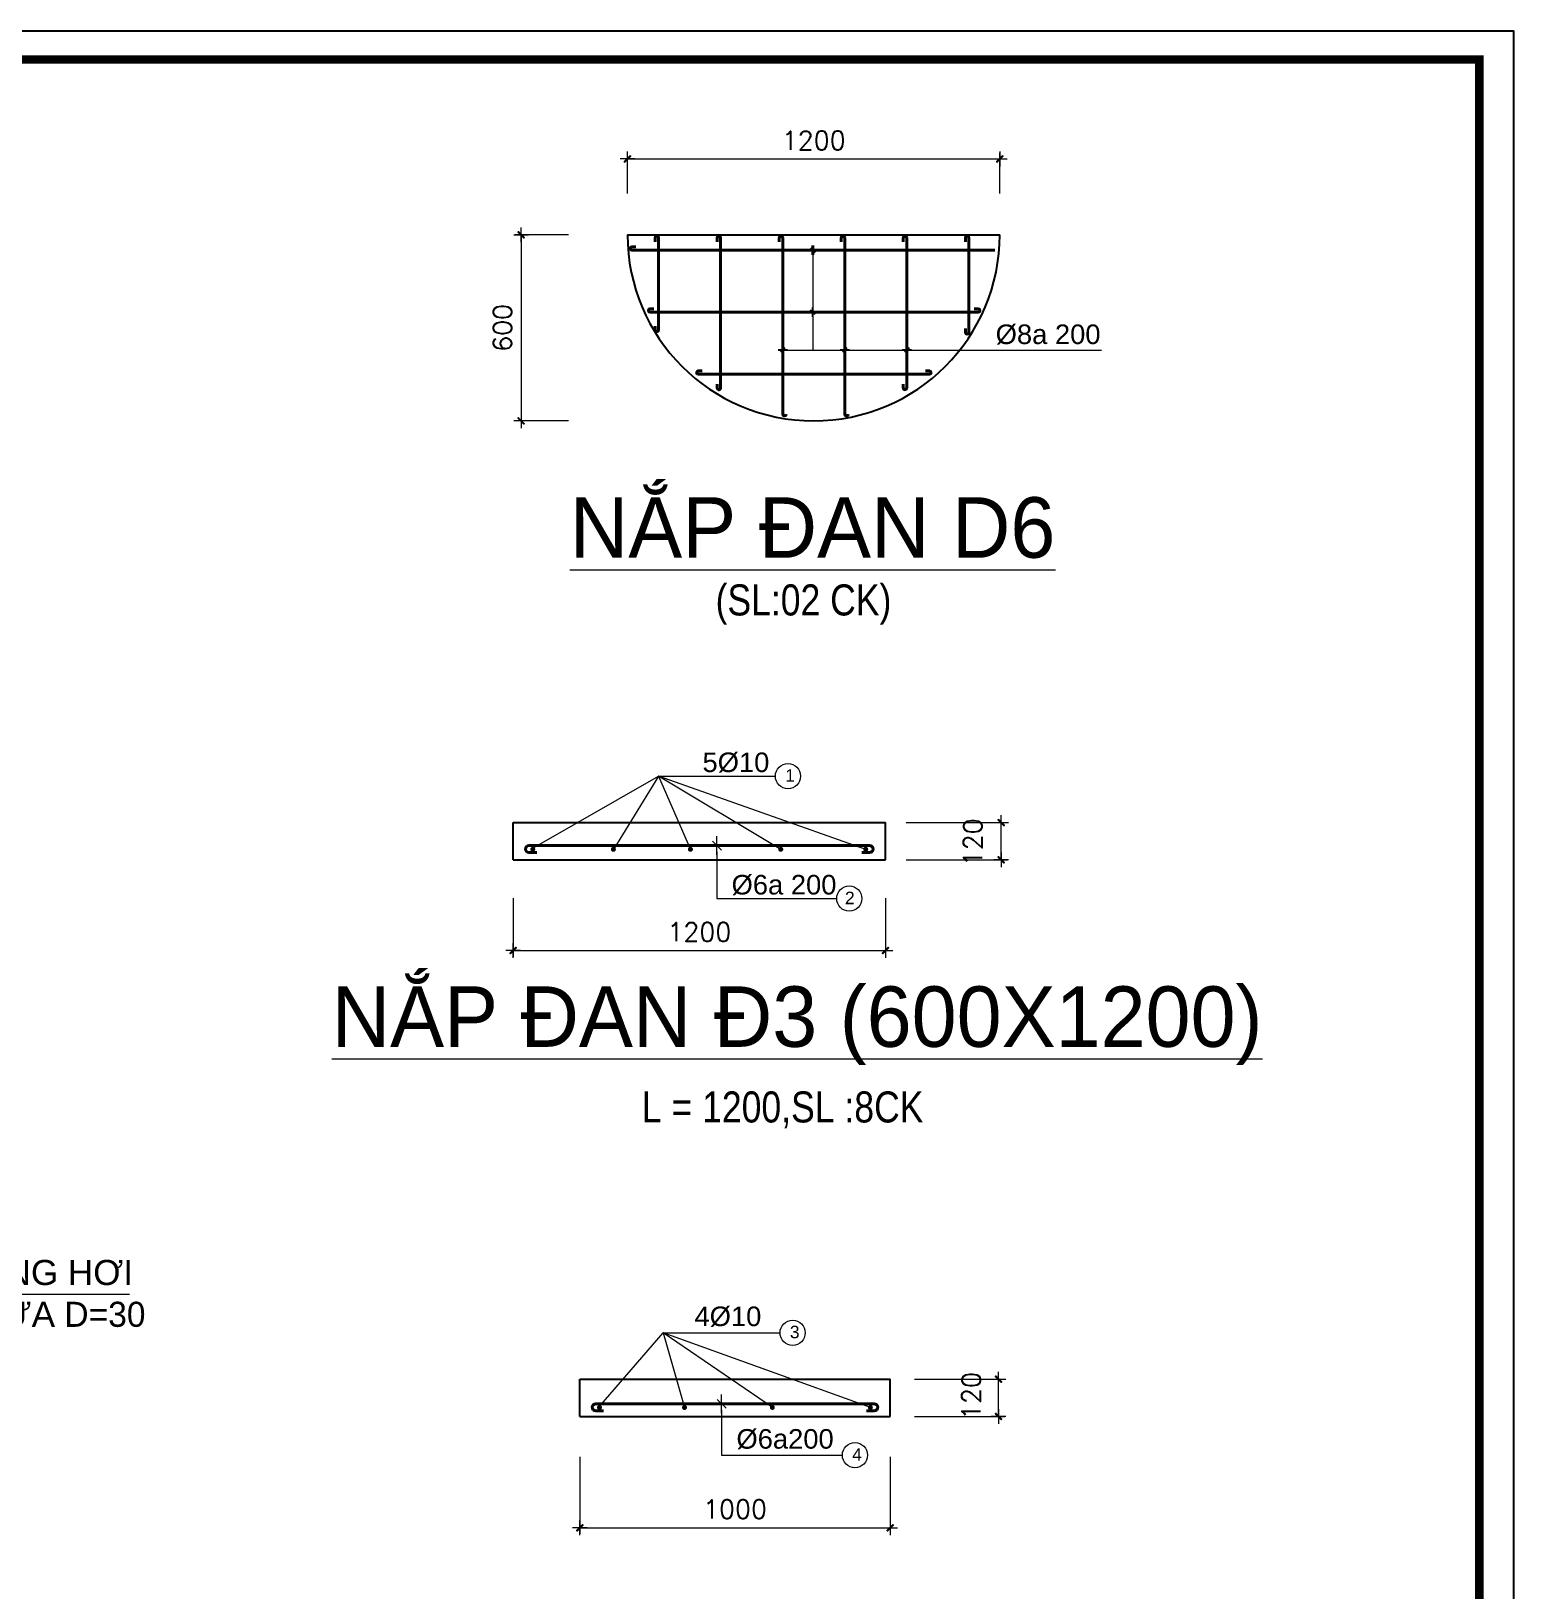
# Model space of a CAD drawing. Header units: millimetres. Extents: x 615730 to 2792744, y 139412 to 597571.
# Drawn here: x 1362344 to 1371901, y 265487 to 275537 of the extents above; entities that cross this region are included whole.
import ezdxf

# ---------------------------------------------------------------- set-up
doc = ezdxf.new("R2010")
doc.units = ezdxf.units.MM
doc.header["$MEASUREMENT"] = 0
doc.header["$PDMODE"] = 34
doc.linetypes.add('CENTER', pattern=[2, 1.25, -0.25, 0.25, -0.25])
doc.layers.get('0').update_dxf_attribs({"lineweight": 5})
for name, color, linetype, lineweight in [('B', 4, 'Continuous', 18), ('KT', 148, 'Continuous', 18), ('NETNGOAITUONG', 1, 'Continuous', 40), ('thay', 7, 'Continuous', 15)]:
    doc.layers.add(name, color=color, linetype=linetype, lineweight=lineweight)
for name, color, linetype in [('GHICHU', 40, 'Continuous'), ('M1', 7, 'Continuous'), ('MB', 7, 'Continuous'), ('NET2', 5, 'Continuous')]:
    doc.layers.add(name, color=color, linetype=linetype)
doc.styles.add('AVO', font='', dxfattribs={"height": 200})
doc.styles.add('DIM', font='txt.shx', dxfattribs={"height": 120})
doc.styles.get("Standard").update_dxf_attribs({"font": ''})
doc.styles.add('trung', font='', dxfattribs={"height": 250})
doc.styles.get('AVO').set_extended_font_data('VNI-Helve-Condense')
doc.styles.get('Standard').set_extended_font_data('VNI-Avo')
doc.styles.get('trung').set_extended_font_data('VNI-Helve-Condense')
doc.dimstyles.new('Copy of vu linh50', dxfattribs={"dimscale": 0, "dimtxt": 180, "dimasz": 0.3, "dimexe": 40, "dimexo": 40, "dimgap": 60, "dimtad": 1, "dimdec": 0, "dimlfac": 0.5, "dimtxsty": 'DIM', "dimblk": 'TICK', "dimcen": 250, "dimdle": 40, "dimclrd": 250, "dimclre": 250, "dimclrt": 2, "dimadec": 0, "dimazin": 0, "dimtfac": 1, "dimtdec": 0, "dimtix": 1, "dimtmove": 2, "dimatfit": 3, "dimldrblk": 'DOT', "dimfxl": 1, "dimlwd": -1, "dimlwe": -1, "dimarcsym": 0})
doc.dimstyles.new('vu linh', dxfattribs={"dimscale": 0, "dimtxt": 140, "dimasz": 30, "dimexe": 40, "dimexo": 40, "dimgap": 60, "dimtad": 1, "dimdec": 0, "dimtxsty": 'DIM', "dimblk": 'TICK', "dimcen": 250, "dimdle": 40, "dimclrd": 250, "dimclre": 250, "dimclrt": 2, "dimadec": 0, "dimazin": 0, "dimtfac": 1, "dimtdec": 0, "dimtix": 1, "dimtmove": 2, "dimatfit": 3, "dimldrblk": 'DOT', "dimfxl": 1, "dimlwd": -1, "dimlwe": -1, "dimarcsym": 0})

# ---------------------------------------------------------------- blocks, each defined once
blk = doc.blocks.new('TICK')
at = {"layer": 'B', "ltscale": 3000}
h = blk.add_hatch(color=256, dxfattribs=at)
edge = h.paths.add_edge_path()
edge.add_line((-68.75, -79.36), (-79.36, -68.75))
edge.add_arc((-68.75, -58.15), 15, 135, 225, ccw=False)
edge.add_line((-79.36, -47.54), (47.54, 79.36))
edge.add_arc((58.15, 68.75), 15, 45, 135, ccw=False)
edge.add_line((68.75, 79.36), (79.36, 68.75))
edge.add_arc((68.75, 58.15), 15, -45, 45, ccw=False)
edge.add_line((79.36, 47.54), (-47.54, -79.36))
edge.add_arc((-58.15, -68.75), 15, 225, 315, ccw=False)
for p, q in [((0, 158.16), (0, -158.16)), ((-158.16, 0), (158.16, 0))]:
    blk.add_line(p, q, dxfattribs=at)
blk = doc.blocks.new('*D2496')
at = {"layer": 'DEFPOINTS', "color": 0, "ltscale": 10, "transparency": 16777216}
for p in [(1367944, 270434), (1368597, 270434), (1367944, 270194)]:
    blk.add_point(p, dxfattribs=at)
at = {"layer": 'KT', "color": 250, "ltscale": 10, "transparency": 16777216}
for p, q in [((1367984, 270434), (1368637, 270434)), ((1368597, 270195), (1368597, 270434)), ((1367984, 270194), (1368637, 270194))]:
    blk.add_line(p, q, dxfattribs=at)
at = {"layer": 'KT', "color": 250, "ltscale": 10, "transparency": 16777216, "xscale": 0.3, "yscale": 0.3, "zscale": 0.3}
for p, rotation in [((1368597, 270434), 90), ((1368597, 270194), 270)]:
    blk.add_blockref('TICK', p, dxfattribs=dict(at, rotation=rotation))
at = {"layer": 'KT', "color": 2, "ltscale": 10, "transparency": 16777216, "insert": (1368414, 270307), "char_height": 120, "attachment_point": 5, "rotation": 90, "style": 'DIM'}
blk.add_mtext('120', dxfattribs=at)
blk = doc.blocks.new('_DOT')
at = {"color": 0, "linetype": 'ByBlock'}
blk.add_line((-0.5, 0), (-1, 0), dxfattribs=at)
at = {"color": 0, "linetype": 'ByBlock', "const_width": 0.5}
blk.add_lwpolyline([(-0.25, 0, 1), (0.25, 0, 1)], format="xyb", close=True, dxfattribs=at)
blk = doc.blocks.new('AR')
at = {"color": 1}
blk.add_line((-1.5, 0), (1.5, 0), dxfattribs=at)
at = {"color": 3}
blk.add_line((-0.71, -0.71), (0.71, 0.71), dxfattribs=at)
blk = doc.blocks.new('*D2497')
at = {"layer": 'DEFPOINTS', "color": 0, "ltscale": 10, "transparency": 16777216}
for p in [(1365451, 269986), (1367851, 269986), (1367851, 269609)]:
    blk.add_point(p, dxfattribs=at)
at = {"layer": 'KT', "color": 250, "ltscale": 10, "transparency": 16777216}
for p, q in [((1365451, 269946), (1365451, 269569)), ((1367851, 269946), (1367851, 269569)), ((1365451, 269609), (1367850, 269609))]:
    blk.add_line(p, q, dxfattribs=at)
at = {"layer": 'KT', "color": 250, "ltscale": 10, "transparency": 16777216, "xscale": 0.3, "yscale": 0.3, "zscale": 0.3, "rotation": 180}
blk.add_blockref('TICK', (1365451, 269609), dxfattribs=at)
at = {"layer": 'KT', "color": 250, "ltscale": 10, "transparency": 16777216, "xscale": 0.3, "yscale": 0.3, "zscale": 0.3}
blk.add_blockref('TICK', (1367851, 269609), dxfattribs=at)
at = {"layer": 'KT', "color": 2, "ltscale": 10, "transparency": 16777216, "insert": (1366651, 269729), "char_height": 120, "attachment_point": 5, "style": 'DIM'}
blk.add_mtext('1200', dxfattribs=at)
blk = doc.blocks.new('*D2498')
at = {"layer": 'DEFPOINTS', "color": 0, "ltscale": 10, "transparency": 16777216}
for p in [(1367999, 266845), (1368580, 266845), (1367999, 266605)]:
    blk.add_point(p, dxfattribs=at)
at = {"layer": 'KT', "color": 250, "ltscale": 10, "transparency": 16777216}
for p, q in [((1368039, 266845), (1368620, 266845)), ((1368580, 266605), (1368580, 266845)), ((1368039, 266605), (1368620, 266605))]:
    blk.add_line(p, q, dxfattribs=at)
at = {"layer": 'KT', "color": 250, "ltscale": 10, "transparency": 16777216, "xscale": 0.3, "yscale": 0.3, "zscale": 0.3}
for p, rotation in [((1368580, 266845), 90), ((1368580, 266605), 270)]:
    blk.add_blockref('TICK', p, dxfattribs=dict(at, rotation=rotation))
at = {"layer": 'KT', "color": 2, "ltscale": 10, "transparency": 16777216, "insert": (1368404, 266737), "char_height": 120, "attachment_point": 5, "rotation": 90, "style": 'DIM'}
blk.add_mtext('120', dxfattribs=at)
blk = doc.blocks.new('*D2499')
at = {"layer": 'DEFPOINTS', "color": 0, "ltscale": 10, "transparency": 16777216}
for p in [(1365881, 266384), (1367881, 266384), (1367881, 265887)]:
    blk.add_point(p, dxfattribs=at)
at = {"layer": 'KT', "color": 250, "ltscale": 10, "transparency": 16777216}
for p, q in [((1365881, 266344), (1365881, 265847)), ((1367881, 266344), (1367881, 265847)), ((1365881, 265887), (1367880, 265887))]:
    blk.add_line(p, q, dxfattribs=at)
at = {"layer": 'KT', "color": 250, "ltscale": 10, "transparency": 16777216, "xscale": 0.3, "yscale": 0.3, "zscale": 0.3, "rotation": 180}
blk.add_blockref('TICK', (1365881, 265887), dxfattribs=at)
at = {"layer": 'KT', "color": 250, "ltscale": 10, "transparency": 16777216, "xscale": 0.3, "yscale": 0.3, "zscale": 0.3}
blk.add_blockref('TICK', (1367881, 265887), dxfattribs=at)
at = {"layer": 'KT', "color": 2, "ltscale": 10, "transparency": 16777216, "insert": (1366881, 266007), "char_height": 120, "attachment_point": 5, "style": 'DIM'}
blk.add_mtext('1000', dxfattribs=at)
blk = doc.blocks.new('*D2420')
at = {"layer": 'DEFPOINTS', "color": 0, "ltscale": 10, "transparency": 16777216}
for p in [(1365848, 274224), (1365502, 273024), (1365848, 273024)]:
    blk.add_point(p, dxfattribs=at)
at = {"layer": 'KT', "color": 250, "ltscale": 10, "transparency": 16777216}
for p, q in [((1365808, 274224), (1365462, 274224)), ((1365502, 274224), (1365502, 273025)), ((1365808, 273024), (1365462, 273024))]:
    blk.add_line(p, q, dxfattribs=at)
at = {"layer": 'KT', "color": 250, "ltscale": 10, "transparency": 16777216, "xscale": 0.3, "yscale": 0.3, "zscale": 0.3}
for p, rotation in [((1365502, 274224), 90), ((1365502, 273024), 270)]:
    blk.add_blockref('TICK', p, dxfattribs=dict(at, rotation=rotation))
at = {"layer": 'KT', "color": 2, "ltscale": 10, "transparency": 16777216, "insert": (1365382, 273624), "char_height": 120, "attachment_point": 5, "rotation": 90, "style": 'DIM'}
blk.add_mtext('600', dxfattribs=at)
blk = doc.blocks.new('*D2421')
at = {"layer": 'DEFPOINTS', "color": 0, "ltscale": 10, "transparency": 16777216}
for p in [(1368588, 274713), (1366188, 274450), (1368588, 274450)]:
    blk.add_point(p, dxfattribs=at)
at = {"layer": 'KT', "color": 250, "ltscale": 10, "transparency": 16777216}
for p, q in [((1366188, 274490), (1366188, 274753)), ((1366188, 274713), (1368588, 274713)), ((1368588, 274490), (1368588, 274753))]:
    blk.add_line(p, q, dxfattribs=at)
at = {"layer": 'KT', "color": 250, "ltscale": 10, "transparency": 16777216, "xscale": 0.3, "yscale": 0.3, "zscale": 0.3, "rotation": 180}
blk.add_blockref('TICK', (1366188, 274713), dxfattribs=at)
at = {"layer": 'KT', "color": 250, "ltscale": 10, "transparency": 16777216, "xscale": 0.3, "yscale": 0.3, "zscale": 0.3}
blk.add_blockref('TICK', (1368588, 274713), dxfattribs=at)
at = {"layer": 'KT', "color": 2, "ltscale": 10, "transparency": 16777216, "insert": (1367388, 274833), "char_height": 120, "attachment_point": 5, "style": 'DIM'}
blk.add_mtext('1200', dxfattribs=at)

msp = doc.modelspace()

# ---------------------------------------------------------------- linework, layer by layer
at = {"layer": 'KT', "ltscale": 10}
for p, q in [((1367382.7, 274104.5), (1367382.7, 273481.3)), ((1367208.5, 273481.3), (1369244.4, 273481.3)), ((1365574.3, 270266), (1366388, 270733.5)), ((1366388, 270733.5), (1366096.9, 270261.6)), ((1366388, 270733.5), (1366593.9, 270261.6)), ((1367724.8, 270260.7), (1366388, 270733.5)), ((1367176.2, 270261.6), (1366388, 270733.5)), ((1366388, 270733.5), (1367141.3, 270733.5)), ((1366764.6, 270245.7), (1366764.6, 269944.2)), ((1366764.6, 269944.2), (1367536.5, 269944.2)), ((1366004.4, 266667.1), (1366418.2, 267144.3)), ((1366418.2, 267144.3), (1366555.3, 266662.6)), ((1366418.2, 267144.3), (1367171.4, 267144.3)), ((1367121.7, 266662.6), (1366418.2, 267144.3)), ((1367754.9, 266661.8), (1366418.2, 267144.3)), ((1366794.8, 266646.7), (1366794.8, 266355)), ((1366794.8, 266355), (1367573, 266355))]:
    msp.add_line(p, q, dxfattribs=at)
at = {"layer": 'KT', "color": 2, "ltscale": 10}
for centre in [(1367222.4, 270733.5), (1367617.7, 269944.2), (1367252.6, 267144.3), (1367654.2, 266355)]:
    msp.add_circle(centre, 81.2, dxfattribs=at)
at = {"layer": 'M1', "ltscale": 10}
for p, q in [((1365450.6, 270194.4), (1365450.6, 270434.4)), ((1365450.6, 270434.4), (1367850.6, 270434.4)), ((1367850.6, 270194.4), (1367850.6, 270434.4)), ((1365450.6, 270194.4), (1367850.6, 270194.4)), ((1365880.7, 266605.2), (1365880.7, 266845.2)), ((1365880.7, 266845.2), (1367880.7, 266845.2)), ((1367880.7, 266605.2), (1367880.7, 266845.2)), ((1365880.7, 266605.2), (1367880.7, 266605.2))]:
    msp.add_line(p, q, dxfattribs=at)
msp.add_arc((1367387.9, 274224.5), 1200, 180, 0, dxfattribs=at)
at = {"layer": 'MB', "color": 1}
msp.add_line((1366187.9, 274224.5), (1368587.9, 274224.5), dxfattribs=at)
at = {"layer": 'NET2', "ltscale": 10}
msp.add_lwpolyline([(1343242.3, 275537.1), (1343242.3, 255273.1), (1371901.4, 255273.1), (1371901.4, 275537.1)], close=True, dxfattribs=at)
at = {"layer": 'NETNGOAITUONG'}
for p, q in [((1366388.5, 274204.3), (1366388.5, 273611)), ((1366788.5, 274204.3), (1366788.5, 273235.7)), ((1367188.5, 274204.3), (1367188.5, 273091.9)), ((1367588.5, 274204.3), (1367588.5, 273092.1)), ((1367988.5, 274204.3), (1367988.5, 273236.3)), ((1368388.5, 274204.3), (1368388.5, 273595.2)), ((1366216.5, 274124.5), (1368555.4, 274124.5)), ((1366333.7, 273724.5), (1368448.1, 273724.5)), ((1366645.1, 273324.5), (1368134.1, 273324.5))]:
    msp.add_line(p, q, dxfattribs=at)
at = {"layer": 'NETNGOAITUONG', "color": 6}
for p, q in [((1365552.8, 270285.7), (1367748.3, 270285.7)), ((1365983, 266686.7), (1367778.4, 266686.7))]:
    msp.add_line(p, q, dxfattribs=at)
at = {"layer": 'NETNGOAITUONG'}
for points in [[(1366366, 274179.4), (1366366, 274204.3, -1), (1366388.5, 274204.3, -1)], [(1366766, 274179.4), (1366766, 274204.3, -1), (1366788.5, 274204.3, -1)], [(1367166, 274179.4), (1367166, 274204.3, -1), (1367188.5, 274204.3, -1)], [(1367566, 274179.4), (1367566, 274204.3, -1), (1367588.5, 274204.3, -1)], [(1367966, 274179.4), (1367966, 274204.3, -1), (1367988.5, 274204.3, -1)], [(1368366, 274179.4), (1368366, 274204.3, -1), (1368388.5, 274204.3, -1)], [(1366241.5, 274147), (1366216.5, 274147, 1), (1366216.5, 274124.5, 1)], [(1366358.6, 273747), (1366333.7, 273747, 1), (1366333.7, 273724.5, 1)], [(1368423.2, 273747), (1368448.1, 273747, -1), (1368448.1, 273724.5, -1)], [(1366366, 273636), (1366366, 273611, 1), (1366388.5, 273611, 1)], [(1368366, 273620.1), (1368366, 273595.2, 1), (1368388.5, 273595.2, 1)], [(1366670.1, 273347), (1366645.1, 273347, 1), (1366645.1, 273324.5, 1)], [(1368109.2, 273347), (1368134.1, 273347, -1), (1368134.1, 273324.5, -1)], [(1366766, 273260.6), (1366766, 273235.7, 1), (1366788.5, 273235.7, 1)], [(1367966, 273261.3), (1367966, 273236.3, 1), (1367988.5, 273236.3, 1)], [(1367188.5, 273091.9), (1367188.5, 273067, 1), (1367211, 273067, 1)], [(1367588.5, 273092.1), (1367588.5, 273067.2, 1), (1367611, 273067.2, 1)]]:
    msp.add_lwpolyline(points, format="xyb", dxfattribs=at)
at = {"layer": 'NETNGOAITUONG', "color": 6}
for points in [[(1365602.7, 270240.6), (1365552.8, 270240.6, -1), (1365552.8, 270285.7, -1)], [(1367698.4, 270240.6), (1367748.3, 270240.6, 1), (1367748.3, 270285.7, 1)], [(1366032.9, 266641.7), (1365983, 266641.7, -1), (1365983, 266686.7, -1)], [(1367728.6, 266641.7), (1367778.4, 266641.7, 1), (1367778.4, 266686.7, 1)]]:
    msp.add_lwpolyline(points, format="xyb", dxfattribs=at)
at = {"layer": 'NETNGOAITUONG', "const_width": 16}
for points in [[(1365585.7, 270261.6, 1), (1365569.7, 270261.6, 1)], [(1366104.9, 270261.6, 1), (1366088.9, 270261.6, 1)], [(1366601.9, 270261.6, 1), (1366585.9, 270261.6, 1)], [(1367184.2, 270261.6, 1), (1367168.2, 270261.6, 1)], [(1367715.5, 270261.6, -1), (1367731.5, 270261.6, -1)], [(1366015.8, 266662.6, 1), (1365999.8, 266662.6, 1)], [(1366563.3, 266662.6, 1), (1366547.3, 266662.6, 1)], [(1367129.7, 266662.6, 1), (1367113.7, 266662.6, 1)], [(1367745.6, 266662.6, -1), (1367761.6, 266662.6, -1)]]:
    msp.add_lwpolyline(points, format="xyb", close=True, dxfattribs=at)
at = {"layer": 'thay', "lineweight": -2, "ltscale": 10, "const_width": 54.6}
msp.add_lwpolyline([(1371679.3, 275355), (1343943.6, 275355), (1343943.6, 255455.2), (1371679.3, 255455.2)], close=True, dxfattribs=at)

# ---------------------------------------------------------------- block references
at = {"layer": 'KT', "ltscale": 10, "xscale": 40, "yscale": 40, "zscale": 40, "rotation": 90}
for p in [(1366764.6, 270285.7), (1366794.8, 266686.7)]:
    msp.add_blockref('AR', p, dxfattribs=at)
at = {"layer": 'MB', "color": 1, "xscale": 20, "yscale": 20, "zscale": 20}
for p, rotation in [((1367382.7, 273724.5), 90), ((1367188.5, 273481.3), 180), ((1367588.5, 273481.3), 180), ((1367988.5, 273481.3), 180)]:
    msp.add_blockref('AR', p, dxfattribs=dict(at, rotation=rotation))
at = {"layer": 'NETNGOAITUONG', "xscale": 20, "yscale": 20, "zscale": 20, "rotation": 90}
msp.add_blockref('AR', (1367382.7, 274124.5), dxfattribs=at)

# ---------------------------------------------------------------- texts
at = {"color": 3, "linetype": 'CENTER', "style": 'trung'}
msp.add_text('(SL:02 CK)', height=200, dxfattribs=at).set_placement((1366755.9, 271769.8))
at = {"char_height": 390, "width": 26392.6, "attachment_point": 9}
for s, insert in [('{\\LNAÉP ÑAN D6}', (1368946.2, 272136.4)), ('{\\LNAÉP ÑAN Ñ3 (600X1200)}', (1370281.5, 268870.7))]:
    msp.add_mtext(s, dxfattribs=dict(at, insert=insert))
at = {"color": 1, "linetype": 'CENTER', "insert": (1366280.5, 268700.6), "char_height": 200, "width": 6180, "attachment_point": 1, "style": 'trung'}
msp.add_mtext('{\\C3;L = 1200,SL :8CK}', dxfattribs=at)
at = {"layer": 'GHICHU', "attachment_point": 7, "style": 'AVO'}
for s, insert, char_height, width in [('{\\fArial|b0|i0|c0|p34;\\C4;%%C8a 200}', (1368561.4, 273514.9), 126.126, 3369.666), ('{\\fArial|b0|i0|c0|p34;\\C4;5%%C10}', (1366671.5, 270755.1), 126.126, 3369.666), ('{\\fArial|b0|i0|c0|p34;\\C4;1}', (1367204.4, 270697.2), 80.85, 2160.043), ('{\\fArial|b0|i0|c0|p34;\\C4;%%C6a 200}', (1366859, 269965.8), 126.126, 3369.666), ('{\\fArial|b0|i0|c0|p34;\\C4;2}', (1367589.6, 269907.9), 80.85, 2160.043), ('{\\fArial|b0|i0|c0|p34;\\C3;ỐNG THÔNG HƠI\\PBẰNG NHỰA\\fVNI-Avo|b0|i0|c0|p2; D=30}', (1361125.3, 267147), 161.7, 4320.085), ('{\\fArial|b0|i0|c0|p34;\\C4;4%%C10}', (1366619.8, 267182.6), 126.126, 3369.666), ('{\\fArial|b0|i0|c0|p34;\\C4;3}', (1367234.5, 267108), 80.85, 2160.043), ('{\\fArial|b0|i0|c0|p34;\\C4;%%C6a200}', (1366890.3, 266392.4), 126.126, 3369.666), ('{\\fArial|b0|i0|c0|p34;\\C4;4}', (1367636.1, 266318.7), 80.85, 2160.043)]:
    msp.add_mtext(s, dxfattribs=dict(at, insert=insert, char_height=char_height, width=width))

# ---------------------------------------------------------------- dimensions: what is measured, and where the dimension line sits
at = {"layer": 'KT', "ltscale": 10}
for base, p1, p2, text, picture, middle in [((1368587.9, 274713.2), (1366187.9, 274450.2), (1368587.9, 274450.2), '1200', '*D2421', (1367387.9, 274833.2)), ((1367850.6, 269609.2), (1365450.6, 269985.8), (1367850.6, 269985.8), '1200', '*D2497', (1366650.6, 269729.2)), ((1367880.7, 265887.2), (1365880.7, 266384.2), (1367880.7, 266384.2), '1000', '*D2499', (1366880.7, 266007.2))]:
    dim = msp.add_linear_dim(base=base, p1=p1, p2=p2, text=text, dimstyle='Copy of vu linh50', override={"dimscale": 1}, dxfattribs=at)
    dim.commit()
    dim.dimension.update_dxf_attribs({"geometry": picture, "text_midpoint": middle})
dim = msp.add_linear_dim(base=(1365501.7, 273024.5), p1=(1365848.1, 274224.5), p2=(1365848.1, 273024.5), angle=90, text='600', dimstyle='Copy of vu linh50', override={"dimscale": 1}, dxfattribs=at)
dim.commit()
dim.dimension.update_dxf_attribs({"geometry": '*D2420', "text_midpoint": (1365381.7, 273624.5)})
for base, p1, p2, picture, middle in [((1368597.5, 270434.4), (1367943.8, 270194.4), (1367943.8, 270434.4), '*D2496', (1368414.4, 270307.2)), ((1368580.2, 266845.2), (1367999.1, 266605.2), (1367999.1, 266845.2), '*D2498', (1368404.4, 266737.2))]:
    dim = msp.add_linear_dim(base=base, p1=p1, p2=p2, angle=90, text='120', dimstyle='Copy of vu linh50', override={"dimscale": 1}, dxfattribs=at)
    dim.commit()
    dim.dimension.update_dxf_attribs({"geometry": picture, "text_midpoint": middle, "dimtype": 160})

# ---------------------------------------------------------------- leaders
msp.add_leader([(1359439.9, 268823.2), (1359439.9, 267392.9), (1362977.6, 267392.9)], dimstyle='vu linh', override={"dimscale": 1, "dimasz": 20, "dimtad": 0}, dxfattribs=at)

doc.saveas('drawing.dxf')
